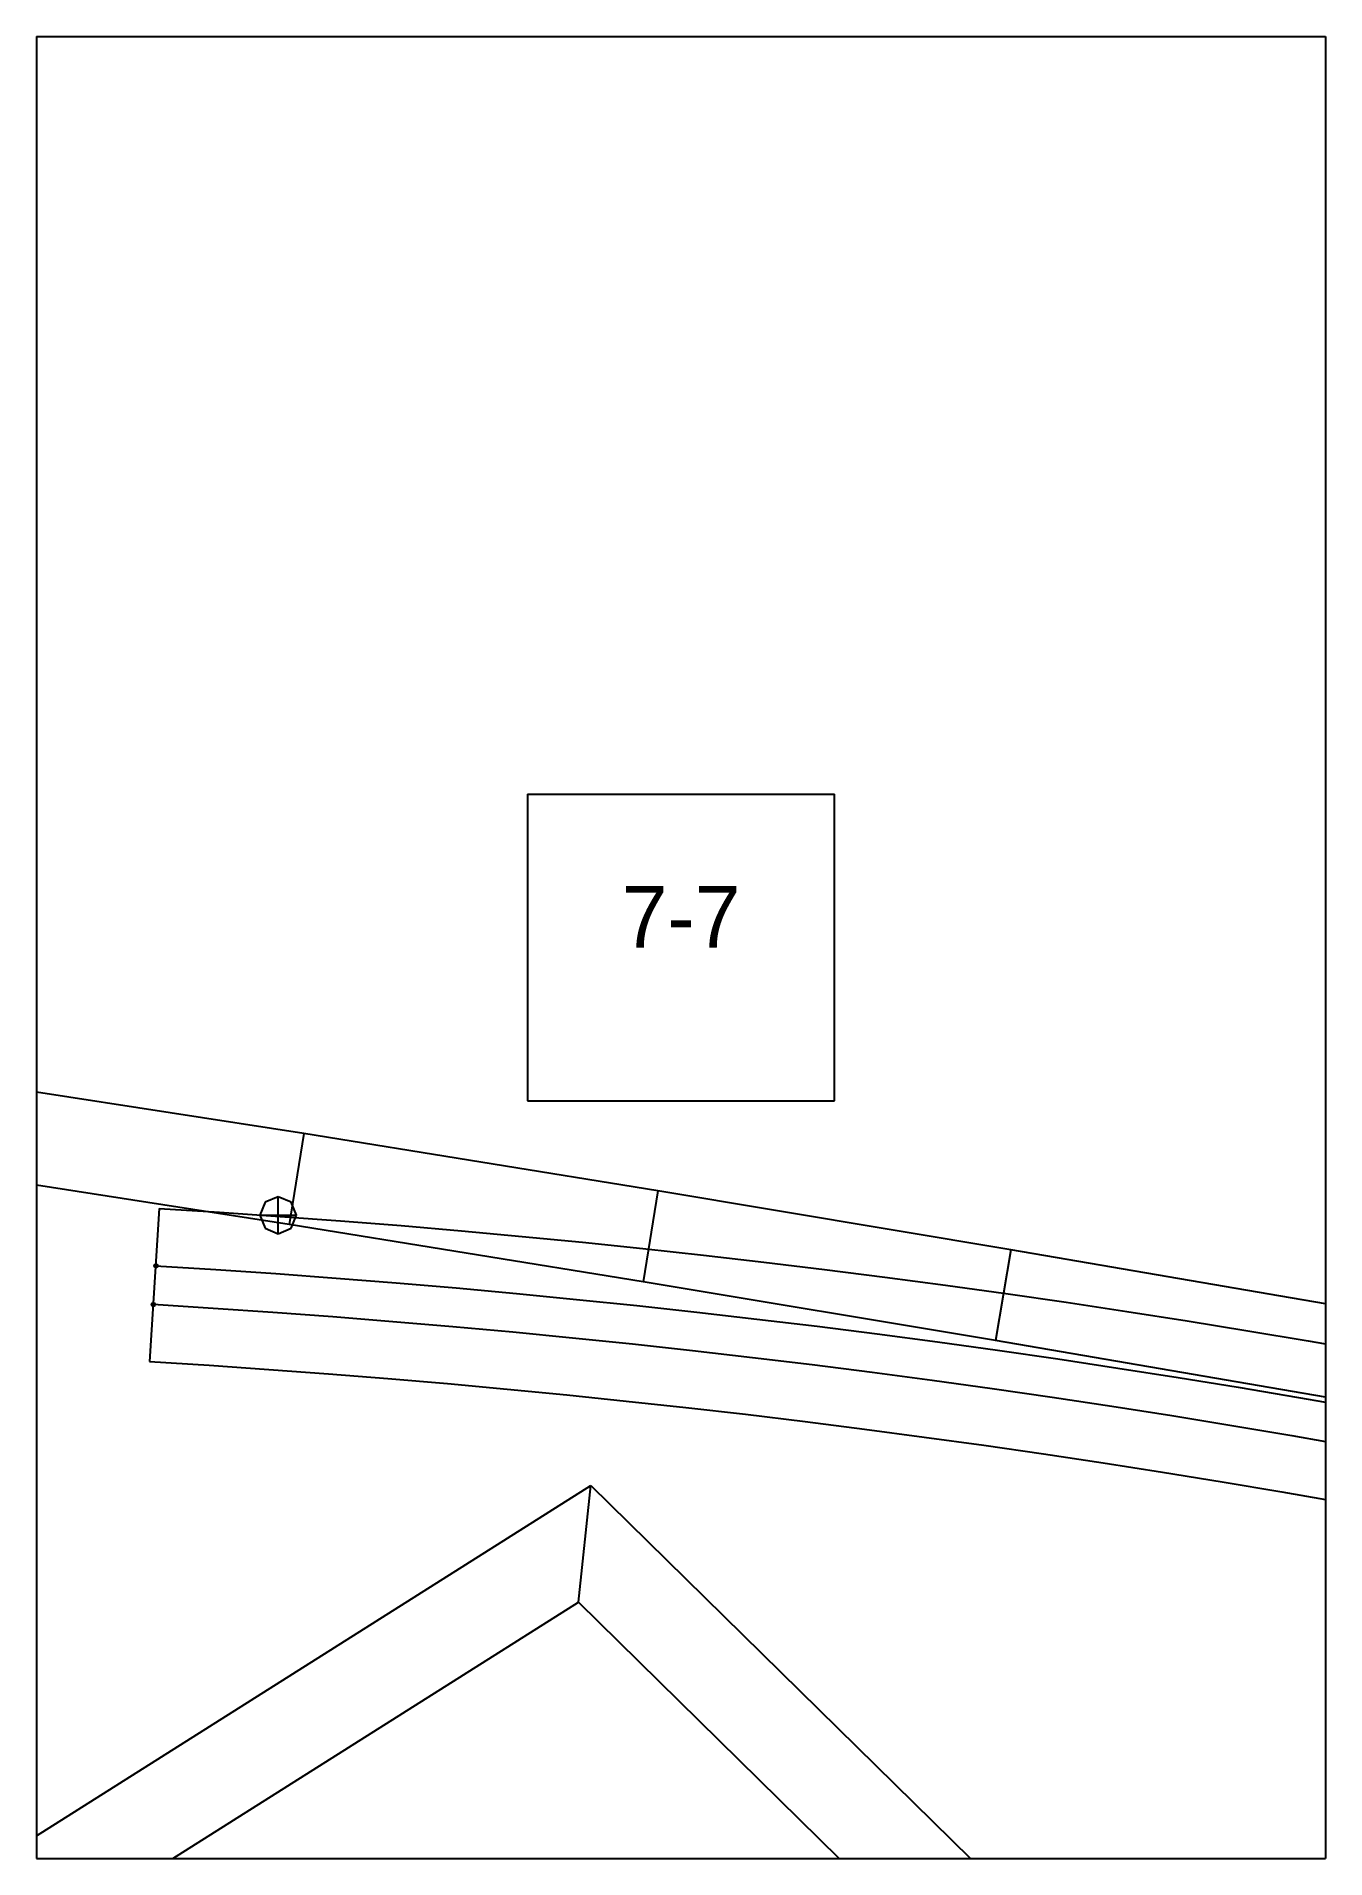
# Paper-space layout 'Plan 7-7' of a CAD drawing. Header units: metres, sheet in millimetres. Extents: x 0 to 210, y 0 to 297.
# The model-space entities are those that its viewports show. They can reach past a viewport. Long polylines and large blocks are cut down to what shows.
import ezdxf
from ezdxf.enums import TextEntityAlignment as Align

# ---------------------------------------------------------------- set-up
doc = ezdxf.new("R2010")
doc.units = ezdxf.units.M
for name, color, linetype in [('default', 7, 'Continuous'), ('mcircles', 7, 'Continuous'), ('TEXTLAYER', 7, 'Continuous'), ('VIEWPORTS', 7, 'Continuous')]:
    doc.layers.add(name, color=color, linetype=linetype)

msp = doc.modelspace()

# ---------------------------------------------------------------- linework, layer by layer
at = {"color": 9}
for p, q in [((1260, -1485), (1260, -1782)), ((1260, -1485), (1260, -1782)), ((1470, -1485), (1470, -1782)), ((1470, -1485), (1470, -1782)), ((1050, -1782), (1260, -1782)), ((1050, -1782), (1260, -1782)), ((1260, -1782), (1470, -1782)), ((1260, -1782), (1260, -2079)), ((1260, -1782), (1470, -1782)), ((1260, -1782), (1260, -2079)), ((1470, -1782), (1680, -1782)), ((1470, -1782), (1470, -2079)), ((1470, -1782), (1680, -1782)), ((1470, -1782), (1470, -2079)), ((1340, -1905.5), (1390, -1905.5)), ((1340, -1905.5), (1340, -1955.5)), ((1390, -1955.5), (1390, -1905.5)), ((1340, -1955.5), (1390, -1955.5)), ((1050, -2079), (1260, -2079)), ((1050, -2079), (1260, -2079)), ((1260, -2079), (1470, -2079)), ((1260, -2079), (1260, -2376)), ((1260, -2079), (1470, -2079)), ((1260, -2079), (1260, -2376)), ((1470, -2079), (1680, -2079)), ((1470, -2079), (1470, -2376)), ((1470, -2079), (1680, -2079)), ((1470, -2079), (1470, -2376))]:
    msp.add_line(p, q, dxfattribs=at)
at = {"layer": 'default', "color": 7, "linetype": 'Continuous'}
for p, q in [((1303.53, -1960.83), (1245.76, -1951.85)), ((1303.53, -1960.83), (1301.18, -1975.65)), ((1361.25, -1970.17), (1303.53, -1960.83)), ((1301.18, -1975.65), (1243.49, -1966.67)), ((1297.25, -1972.03), (1296.37, -1974.15)), ((1299.37, -1971.15), (1297.25, -1972.03)), ((1301.49, -1972.03), (1299.37, -1971.15)), ((1299.37, -1977.15), (1299.37, -1971.15)), ((1302.37, -1974.15), (1301.49, -1972.03)), ((1361.25, -1970.17), (1358.82, -1984.97)), ((1418.74, -1979.76), (1361.25, -1970.17)), ((1279.98, -1973.04), (1278.43, -1998)), ((1279.98, -1973.04), (1289.83, -1973.66)), ((1289.83, -1973.66), (1299.69, -1974.33)), ((1296.37, -1974.15), (1297.25, -1976.27)), ((1296.37, -1974.15), (1302.37, -1974.15)), ((1299.69, -1974.33), (1309.54, -1975.06)), ((1301.49, -1976.27), (1302.37, -1974.15)), ((1297.25, -1976.27), (1299.37, -1977.15)), ((1299.37, -1977.15), (1301.49, -1976.27)), ((1358.82, -1984.97), (1301.18, -1975.65)), ((1309.54, -1975.06), (1319.39, -1975.84)), ((1319.39, -1975.84), (1329.24, -1976.69)), ((1329.24, -1976.69), (1339.1, -1977.59)), ((1339.1, -1977.59), (1348.95, -1978.55)), ((1348.95, -1978.55), (1358.8, -1979.57)), ((1358.8, -1979.57), (1368.66, -1980.64)), ((1368.66, -1980.64), (1378.51, -1981.77)), ((1418.74, -1979.76), (1416.24, -1994.55)), ((1475.82, -1989.59), (1418.74, -1979.76)), ((1279.4, -1982.38), (1289.2, -1982.99)), ((1289.2, -1982.99), (1299, -1983.65)), ((1299, -1983.65), (1308.8, -1984.38)), ((1378.51, -1981.77), (1388.36, -1982.97)), ((1388.36, -1982.97), (1398.21, -1984.22)), ((1308.8, -1984.38), (1318.59, -1985.16)), ((1318.59, -1985.16), (1328.39, -1986)), ((1328.39, -1986), (1338.19, -1986.89)), ((1338.19, -1986.89), (1347.99, -1987.85)), ((1416.24, -1994.55), (1358.82, -1984.97)), ((1398.21, -1984.22), (1408.07, -1985.53)), ((1408.07, -1985.53), (1417.92, -1986.9)), ((1417.92, -1986.9), (1427.77, -1988.32)), ((1279.01, -1988.66), (1288.77, -1989.27)), ((1288.77, -1989.27), (1298.53, -1989.94)), ((1347.99, -1987.85), (1357.79, -1988.86)), ((1357.79, -1988.86), (1367.59, -1989.93)), ((1427.77, -1988.32), (1437.62, -1989.81)), ((1437.62, -1989.81), (1447.48, -1991.35)), ((1298.53, -1989.94), (1308.29, -1990.66)), ((1308.29, -1990.66), (1318.06, -1991.44)), ((1318.06, -1991.44), (1327.82, -1992.27)), ((1327.82, -1992.27), (1337.58, -1993.16)), ((1367.59, -1989.93), (1377.38, -1991.06)), ((1377.38, -1991.06), (1387.18, -1992.24)), ((1387.18, -1992.24), (1396.98, -1993.49)), ((1447.48, -1991.35), (1457.33, -1992.96)), ((1337.58, -1993.16), (1347.34, -1994.11)), ((1347.34, -1994.11), (1357.1, -1995.12)), ((1357.1, -1995.12), (1366.87, -1996.19)), ((1396.98, -1993.49), (1406.78, -1994.79)), ((1406.78, -1994.79), (1416.58, -1996.15)), ((1473.24, -2004.37), (1416.24, -1994.55)), ((1457.33, -1992.96), (1467.18, -1994.62)), ((1467.18, -1994.62), (1477.04, -1996.35)), ((1278.43, -1998), (1288.14, -1998.6)), ((1288.14, -1998.6), (1297.84, -1999.26)), ((1366.87, -1996.19), (1376.63, -1997.31)), ((1376.63, -1997.31), (1386.39, -1998.49)), ((1386.39, -1998.49), (1396.15, -1999.73)), ((1416.58, -1996.15), (1426.38, -1997.57)), ((1426.38, -1997.57), (1436.18, -1999.05)), ((1297.84, -1999.26), (1307.55, -1999.98)), ((1307.55, -1999.98), (1317.26, -2000.75)), ((1317.26, -2000.75), (1326.97, -2001.58)), ((1326.97, -2001.58), (1336.67, -2002.47)), ((1396.15, -1999.73), (1405.91, -2001.03)), ((1405.91, -2001.03), (1415.68, -2002.38)), ((1436.18, -1999.05), (1445.97, -2000.58)), ((1445.97, -2000.58), (1455.77, -2002.18)), ((1336.67, -2002.47), (1346.38, -2003.42)), ((1346.38, -2003.42), (1356.09, -2004.42)), ((1356.09, -2004.42), (1365.8, -2005.48)), ((1415.68, -2002.38), (1425.44, -2003.8)), ((1425.44, -2003.8), (1435.2, -2005.27)), ((1455.77, -2002.18), (1465.57, -2003.83)), ((1465.57, -2003.83), (1475.37, -2005.55)), ((1365.8, -2005.48), (1375.51, -2006.59)), ((1375.51, -2006.59), (1385.21, -2007.77)), ((1435.2, -2005.27), (1444.96, -2006.8)), ((1444.96, -2006.8), (1454.72, -2008.39)), ((1385.21, -2007.77), (1394.92, -2009)), ((1394.92, -2009), (1404.63, -2010.29)), ((1404.63, -2010.29), (1414.34, -2011.64)), ((1454.72, -2008.39), (1464.49, -2010.04)), ((1464.49, -2010.04), (1474.25, -2011.75)), ((1414.34, -2011.64), (1424.04, -2013.04)), ((1424.04, -2013.04), (1433.75, -2014.51)), ((1433.75, -2014.51), (1443.46, -2016.03)), ((1443.46, -2016.03), (1453.17, -2017.61)), ((1082.33, -2187.58), (1350.33, -2018.19)), ((1348.29, -2037.23), (1350.33, -2018.19)), ((1350.33, -2018.19), (1551.64, -2216.12)), ((1453.17, -2017.61), (1462.87, -2019.25)), ((1462.87, -2019.25), (1472.58, -2020.95)), ((1079.78, -2206.94), (1348.29, -2037.23)), ((1348.29, -2037.23), (1548.06, -2233.63))]:
    msp.add_line(p, q, dxfattribs=at)
at = {"layer": 'mcircles', "color": 7, "linetype": 'Continuous'}
for centre in [(1279.45, -1982.4), (1279.05, -1988.7)]:
    msp.add_circle(centre, 0.3, dxfattribs=at)

# ---------------------------------------------------------------- texts
at = {"layer": 'TEXTLAYER', "color": 1}
msp.add_text('7-7', height=10, dxfattribs=at).set_placement((1365, -1930.5), align=Align.CENTER)

psp = doc.layouts.new('Plan 7-7')

# ---------------------------------------------------------------- viewports
at = {"layer": 'VIEWPORTS'}
psp.add_viewport(center=(105, 148.5), size=(210, 297), view_center_point=(1365, -1930.5), view_height=297, dxfattribs=at)

doc.saveas('drawing.dxf')
